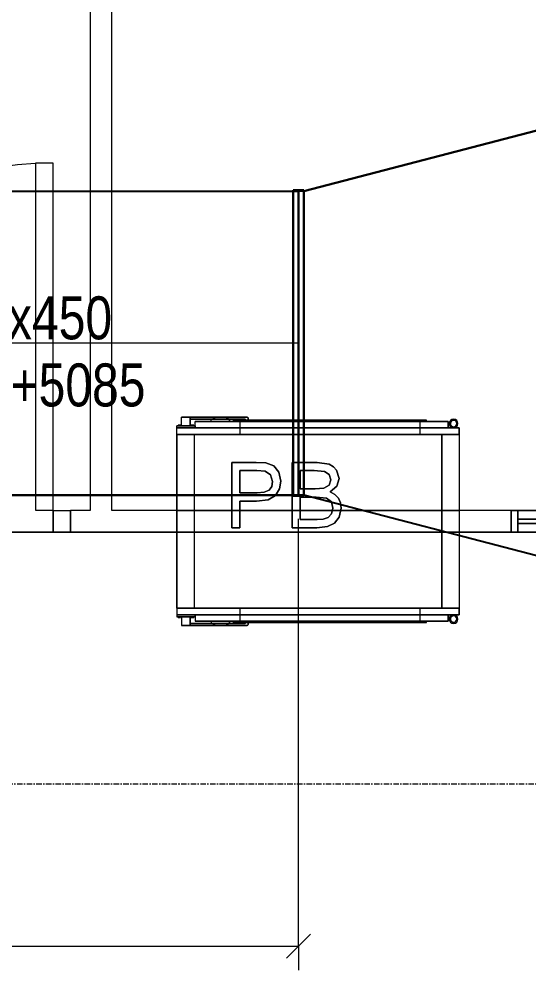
# Model space of a CAD drawing. Header units: millimetres. Extents: x -21807 to 22087, y 36760 to 60640.
# Drawn here: x -16122 to -14948, y 44009 to 46199 of the extents above; entities that cross this region are included whole.
import ezdxf

# ---------------------------------------------------------------- set-up
doc = ezdxf.new("R2010")
doc.units = ezdxf.units.MM
doc.linetypes.add('Grid Line', pattern=[22.225, 12.7, -3.175, 3.175, -3.175])
for name, color, linetype, lineweight in [('A-ANNO-DIMS', 7, 'Continuous', 9), ('A-ANNO-DIMS-110', 7, 'Continuous', 9), ('A-DETL-GENF', 7, 'Continuous', 5), ('A-GENM', 7, 'Continuous', 5), ('A-WALL', 7, 'Continuous', 9), ('M-HVAC-CDFF', 7, 'Continuous', 5), ('M-HVAC-DUCT', 7, 'Continuous', 25), ('M-HVAC-DUCT-CNTR', 7, 'Continuous', 5), ('M-HVAC-DUCT-IDEN', 7, 'Continuous', 9), ('S-GRID', 7, 'Continuous', 9)]:
    doc.layers.add(name, color=color, linetype=linetype, lineweight=lineweight)
for name, color, linetype, lineweight, true_color in [('A-DOOR', 5, 'Continuous', 9, 0x0000ff), ('A-FLOR', 7, 'Continuous', 9, 0x007f00), ('A-GLAZ', 7, 'Continuous', 9, 0x00007f)]:
    doc.layers.add(name, color=color, linetype=linetype, lineweight=lineweight, true_color=true_color)
doc.styles.add('Arial_2', font='arial.ttf', dxfattribs={"width": 0.8, "height": 99})
doc.styles.add('Arial_3', font='arial.ttf', dxfattribs={"width": 0.8, "height": 165})
doc.dimstyles.new('AK_DIM_2_0_Arial_đỏ', dxfattribs={"dimscale": 304.8, "dimtxt": 168.342801, "dimasz": 0.180446, "dimexe": 0.180446, "dimexo": 0.180446, "dimgap": 0.036089, "dimtad": 1, "dimdec": 0, "dimzin": 0, "dimdsep": 46, "dimtxsty": 'Arial_3', "dimblk1": 'OBLIQUE', "dimblk2": 'OBLIQUE', "dimsah": 1, "dimcen": 0.09, "dimadec": 0, "dimazin": 0, "dimtfac": 1, "dimtdec": 4, "dimtix": 1, "dimtmove": 0, "dimatfit": 3, "dimfxl": 1, "dimtvp": 1, "dimtolj": 1, "dimtzin": 0, "dimarcsym": 2})

# ---------------------------------------------------------------- blocks, each defined once
blk = doc.blocks.new('Cư_a đôi ca_nh lê_ch - _D2 _1300x2200__TrongNha-1164139-MẶT BẰNG HỆ THỐNG GIÓ CẤP AHU')
at = {"layer": 'A-DETL-GENF', "color": 253, "lineweight": 9, "true_color": 0xaaaaaa}
for p, q in [((-785, -25), (-745, -25)), ((-785, -25), (-785, -825)), ((-745, -25), (-745, -825)), ((435, -25), (395, -25)), ((395, -25), (395, -445)), ((435, -25), (435, -445)), ((435, -445), (395, -445)), ((-785, -825), (-745, -825))]:
    blk.add_line(p, q, dxfattribs=at)
for centre, radius, start, end in [((-785, -25), 800, 270, 360), ((435, -25), 420, 180, 270)]:
    blk.add_arc(centre, radius, start, end, dxfattribs=at)
at = {"layer": 'A-DOOR', "color": 161, "lineweight": 13, "true_color": 0xaaaaff}
for p, q in [((-825, -25), (-825, 25)), ((-825, 25), (-785, 25)), ((-825, 25), (-785, 25)), ((-825, -25), (-825, 25)), ((-785, 25), (-785, -25)), ((-785, -25), (-785, 25)), ((435, -25), (435, 25)), ((435, 25), (475, 25)), ((435, 25), (475, 25)), ((435, -25), (435, 25)), ((475, 25), (475, -25)), ((475, -25), (475, 25)), ((-785, -25), (-825, -25)), ((-785, -25), (-825, -25)), ((475, -25), (435, -25)), ((475, -25), (435, -25))]:
    blk.add_line(p, q, dxfattribs=at)
blk = doc.blocks.new('AK_OViewTuongPanel - 1000x1200-V22-MẶT BẰNG HỆ THỐNG GIÓ CẤP AHU')
at = {"layer": 'A-GLAZ', "true_color": 0xaaaaaa}
h = blk.add_hatch(dxfattribs=at)
h.set_pattern_fill('FP_14', color=253, style=0, pattern_type=2)
h.set_pattern_definition([(217.5, (-16273.59, 45041.94), (3.52028, -107.6708), [7.376, -77.561, 7.376, -87.62, -90.805]), (217.5, (-16273.59, 45041.94), (3.52028, -107.6708), [-179.934, 7.376, -83.429]), (187.5, (-16273.59, 45041.94), (-98.8949, -157.70153), [7.376, -38.445, 7.376, -69.179, -29.337]), (187.5, (-16273.59, 45041.94), (-98.8949, -157.70153), [-122.377, 7.376, -21.961]), (147.5, (-16204.86, 45041.94), (-174.01878, -0.31631), [7.376, -20.564, 7.376, -93.208, -131.318]), (147.5, (-16204.86, 45041.94), (-174.01878, -0.31631), [-128.524, 7.376, -123.942]), (137.5, (-16204.86, 45041.94), (-167.9829, -49.0445), [7.376, -6.594, 7.376, -58.562, -75.438]), (137.5, (-16204.86, 45041.94), (-167.9829, -49.0445), [-79.908, 7.376, -68.062])])
h.paths.add_polyline_path([(500, 25), (500, -25), (515, -25), (515, 25)])
h.paths.add_polyline_path([(-500, 25), (-515, 25), (-515, -25), (-500, -25)])
at = {"layer": 'A-GLAZ', "color": 9, "lineweight": 13, "true_color": 0xaaaad4}
for p, q in [((-515, 25), (515, 25)), ((-515, -25), (-515, 25)), ((-515, 25), (-515, -25)), ((-500, 25), (-515, 25)), ((-500, 25), (-500, -25)), ((500, 25), (-500, 25)), ((-500, -25), (-500, 25)), ((500, -25), (500, 25)), ((515, 25), (500, 25)), ((500, 25), (500, -25)), ((515, 25), (515, -25)), ((515, -25), (515, 25)), ((500, 5), (-500, 5)), ((-500, 5), (-500, -5)), ((-500, -5), (-500, 5)), ((-500, 5), (500, 5)), ((500, -5), (500, 5)), ((500, 5), (500, -5)), ((-500, -5), (500, -5)), ((500, -5), (-500, -5)), ((515, -25), (-515, -25)), ((-515, -25), (-500, -25)), ((-500, -25), (500, -25)), ((500, -25), (515, -25))]:
    blk.add_line(p, q, dxfattribs=at)
blk = doc.blocks.new('Passbox - KT 500x500x400-1231699-MẶT BẰNG HỆ THỐNG GIÓ CẤP AHU')
at = {"layer": 'A-GLAZ', "color": 9, "lineweight": 13, "true_color": 0xaaaad4}
for p, q in [((-282.6, 220), (-325, 220)), ((-325, 220), (-282.6, 220)), ((-325, 215), (-325, 220)), ((-325, 215), (-325, 220)), ((-320.7, 221.3), (-322.1, 221.3)), ((-322.1, 221.3), (-320.7, 221.3)), ((-320.7, 221.3), (-322.1, 221.3)), ((-322.1, 221.3), (-320.7, 221.3)), ((-322.1, 220), (-322.1, 221.3)), ((-322.1, 220), (-322.1, 221.3)), ((-320.7, 220), (-322.1, 220)), ((-322.1, 220), (-320.7, 220)), ((-320.7, 220), (-322.1, 220)), ((-322.1, 220), (-320.7, 220)), ((-317.9, 221.3), (-320.7, 221.3)), ((-320.7, 221.3), (-317.9, 221.3)), ((-317.9, 221.3), (-320.7, 221.3)), ((-320.7, 221.3), (-317.9, 221.3)), ((-320.7, 220), (-320.7, 221.3)), ((-320.7, 220), (-320.7, 221.3)), ((-320.7, 220), (-320.7, 221.3)), ((-320.7, 220), (-320.7, 221.3)), ((-317.9, 220), (-320.7, 220)), ((-320.7, 220), (-317.9, 220)), ((-317.9, 220), (-320.7, 220)), ((-320.7, 220), (-317.9, 220)), ((-317.9, 221.3), (-316.5, 221.3)), ((-316.5, 221.3), (-317.9, 221.3)), ((-317.9, 221.3), (-316.5, 221.3)), ((-316.5, 221.3), (-317.9, 221.3)), ((-317.9, 221.3), (-317.9, 220)), ((-317.9, 220), (-317.9, 221.3)), ((-317.9, 221.3), (-317.9, 220)), ((-317.9, 220), (-317.9, 221.3)), ((-317.9, 220), (-316.5, 220)), ((-316.5, 220), (-317.9, 220)), ((-317.9, 220), (-316.5, 220)), ((-316.5, 220), (-317.9, 220)), ((-316.5, 220), (-316.5, 221.3)), ((-316.5, 220), (-316.5, 221.3)), ((-294.1, 240), (-314.1, 240)), ((-314.1, 240), (-294.1, 240)), ((-314.1, 220), (-314.1, 240)), ((-314.1, 220), (-314.1, 240)), ((-294.1, 220), (-314.1, 220)), ((-314.1, 220), (-294.1, 220)), ((-294.1, 240), (-294.1, 235)), ((-163, 240), (-294.1, 240)), ((-294.1, 240), (-163, 240)), ((-294.1, 235), (-294.1, 240)), ((-294.1, 240), (-294.1, 220)), ((-294.1, 220), (-294.1, 240)), ((-294.1, 235), (-168, 235)), ((-168, 235), (-294.1, 235)), ((-290.3, 221.3), (-291.8, 221.3)), ((-291.8, 221.3), (-290.3, 221.3)), ((-290.3, 221.3), (-291.8, 221.3)), ((-291.8, 221.3), (-290.3, 221.3)), ((-291.8, 220), (-291.8, 221.3)), ((-291.8, 220), (-291.8, 221.3)), ((-290.3, 220), (-291.8, 220)), ((-291.8, 220), (-290.3, 220)), ((-290.3, 220), (-291.8, 220)), ((-291.8, 220), (-290.3, 220)), ((-290.3, 221.3), (-287.5, 221.3)), ((-287.5, 221.3), (-290.3, 221.3)), ((-290.3, 221.3), (-287.5, 221.3)), ((-287.5, 221.3), (-290.3, 221.3)), ((-290.3, 221.3), (-290.3, 220)), ((-290.3, 220), (-290.3, 221.3)), ((-290.3, 221.3), (-290.3, 220)), ((-290.3, 220), (-290.3, 221.3)), ((-290.3, 220), (-287.5, 220)), ((-287.5, 220), (-290.3, 220)), ((-290.3, 220), (-287.5, 220)), ((-287.5, 220), (-290.3, 220)), ((-287.5, 221.3), (-286.1, 221.3)), ((-286.1, 221.3), (-287.5, 221.3)), ((-287.5, 221.3), (-286.1, 221.3)), ((-286.1, 221.3), (-287.5, 221.3)), ((-287.5, 220), (-287.5, 221.3)), ((-287.5, 220), (-287.5, 221.3)), ((-287.5, 220), (-287.5, 221.3)), ((-287.5, 220), (-287.5, 221.3)), ((-287.5, 220), (-286.1, 220)), ((-286.1, 220), (-287.5, 220)), ((-287.5, 220), (-286.1, 220)), ((-286.1, 220), (-287.5, 220)), ((-286.1, 220), (-286.1, 221.3)), ((-286.1, 220), (-286.1, 221.3)), ((300, 230), (-282.6, 230)), ((-282.6, 230), (300, 230)), ((-282.6, 215), (-282.6, 230)), ((-282.6, 215), (-282.6, 230)), ((-282.6, 220), (-282.6, 215)), ((-282.6, 215), (-282.6, 220)), ((-203.4, 235), (-245.8, 235)), ((-245.8, 235), (-203.4, 235)), ((-245.8, 230), (-245.8, 235)), ((-245.8, 230), (-245.8, 235)), ((-203.4, 230), (-245.8, 230)), ((-245.8, 230), (-203.4, 230)), ((-240.7, 236.3), (-242.1, 236.3)), ((-242.1, 236.3), (-240.7, 236.3)), ((-240.7, 236.3), (-242.1, 236.3)), ((-242.1, 236.3), (-240.7, 236.3)), ((-242.1, 235), (-242.1, 236.3)), ((-242.1, 235), (-242.1, 236.3)), ((-240.7, 235), (-242.1, 235)), ((-242.1, 235), (-240.7, 235)), ((-240.7, 235), (-242.1, 235)), ((-242.1, 235), (-240.7, 235)), ((-237.9, 236.3), (-240.7, 236.3)), ((-240.7, 236.3), (-237.9, 236.3)), ((-237.9, 236.3), (-240.7, 236.3)), ((-240.7, 236.3), (-237.9, 236.3)), ((-240.7, 235), (-240.7, 236.3)), ((-240.7, 235), (-240.7, 236.3)), ((-240.7, 235), (-240.7, 236.3)), ((-240.7, 235), (-240.7, 236.3)), ((-237.9, 235), (-240.7, 235)), ((-240.7, 235), (-237.9, 235)), ((-237.9, 235), (-240.7, 235)), ((-240.7, 235), (-237.9, 235)), ((-237.9, 236.3), (-236.5, 236.3)), ((-236.5, 236.3), (-237.9, 236.3)), ((-237.9, 236.3), (-236.5, 236.3)), ((-236.5, 236.3), (-237.9, 236.3)), ((-237.9, 236.3), (-237.9, 235)), ((-237.9, 235), (-237.9, 236.3)), ((-237.9, 236.3), (-237.9, 235)), ((-237.9, 235), (-237.9, 236.3)), ((-237.9, 235), (-236.5, 235)), ((-236.5, 235), (-237.9, 235)), ((-237.9, 235), (-236.5, 235)), ((-236.5, 235), (-237.9, 235)), ((-236.5, 235), (-236.5, 236.3)), ((-236.5, 235), (-236.5, 236.3)), ((-210.3, 236.3), (-211.8, 236.3)), ((-211.8, 236.3), (-210.3, 236.3)), ((-210.3, 236.3), (-211.8, 236.3)), ((-211.8, 236.3), (-210.3, 236.3)), ((-211.8, 235), (-211.8, 236.3)), ((-211.8, 235), (-211.8, 236.3)), ((-210.3, 235), (-211.8, 235)), ((-211.8, 235), (-210.3, 235)), ((-210.3, 235), (-211.8, 235)), ((-211.8, 235), (-210.3, 235)), ((-210.3, 236.3), (-207.5, 236.3)), ((-207.5, 236.3), (-210.3, 236.3)), ((-210.3, 236.3), (-207.5, 236.3)), ((-207.5, 236.3), (-210.3, 236.3)), ((-210.3, 236.3), (-210.3, 235)), ((-210.3, 235), (-210.3, 236.3)), ((-210.3, 236.3), (-210.3, 235)), ((-210.3, 235), (-210.3, 236.3)), ((-210.3, 235), (-207.5, 235)), ((-207.5, 235), (-210.3, 235)), ((-210.3, 235), (-207.5, 235)), ((-207.5, 235), (-210.3, 235)), ((-207.5, 236.3), (-206.1, 236.3)), ((-206.1, 236.3), (-207.5, 236.3)), ((-207.5, 236.3), (-206.1, 236.3)), ((-206.1, 236.3), (-207.5, 236.3)), ((-207.5, 235), (-207.5, 236.3)), ((-207.5, 235), (-207.5, 236.3)), ((-207.5, 235), (-207.5, 236.3)), ((-207.5, 235), (-207.5, 236.3)), ((-207.5, 235), (-206.1, 235)), ((-206.1, 235), (-207.5, 235)), ((-207.5, 235), (-206.1, 235)), ((-206.1, 235), (-207.5, 235)), ((-206.1, 235), (-206.1, 236.3)), ((-206.1, 235), (-206.1, 236.3)), ((-203.4, 235), (-203.4, 230)), ((-203.4, 230), (-203.4, 235)), ((-195, 233), (-195, 230)), ((-135, 233), (-195, 233)), ((-135, 233), (-195, 233)), ((-195, 230), (-135, 230)), ((-195, 230), (-135, 230)), ((-180, 233), (-180, 200)), ((-135, 233), (-180, 233)), ((-135, 233), (-180, 233)), ((-180, 233), (-180, 230)), ((-180, 233), (-135, 233)), ((-180, 233), (-135, 233)), ((-135, 230), (-180, 230)), ((-135, 230), (-180, 230)), ((-180, 230), (-180, 215)), ((-180, 230), (-135, 230)), ((-180, 230), (-135, 230)), ((-166, 233), (-166, 230)), ((-166, 230), (-166, 233)), ((-166, 230), (-161, 230)), ((-161, 230), (-166, 230)), ((-161, 230), (-161, 238)), ((-161, 238), (-161, 230)), ((190, 233), (-135, 233)), ((-135, 233), (190, 233)), ((190, 233), (-135, 233)), ((-135, 233), (190, 233)), ((-135, 233), (190, 233)), ((190, 233), (-135, 233)), ((190, 230), (-135, 230)), ((-135, 230), (190, 230)), ((-135, 230), (190, 230)), ((190, 230), (-135, 230)), ((-135, 230), (190, 230)), ((190, 230), (-135, 230)), ((235, 233), (190, 233)), ((235, 233), (190, 233)), ((250, 233), (190, 233)), ((250, 233), (190, 233)), ((190, 233), (235, 233)), ((190, 233), (235, 233)), ((190, 230), (250, 230)), ((190, 230), (250, 230)), ((235, 230), (190, 230)), ((235, 230), (190, 230)), ((190, 230), (235, 230)), ((190, 230), (235, 230)), ((235, 200), (235, 233)), ((235, 230), (235, 233)), ((235, 215), (235, 230)), ((250, 230), (250, 233)), ((300, 230), (300, 215)), ((300, 215), (300, 230)), ((-282.6, 215), (-325, 215)), ((-325, 215), (-282.6, 215)), ((325, 215), (-325, 215)), ((-325, 215), (325, 215)), ((-325, 200), (-325, 215)), ((-325, 200), (-325, 215)), ((325, 200), (-325, 200)), ((-325, 200), (325, 200)), ((-325, -200), (-325, 200)), ((-325, 200), (-325, -200)), ((-325, 200), (325, 200)), ((-325, 200), (325, 200)), ((-285, 200), (-285, -200)), ((-285, 200), (-285, -200)), ((285, 200), (-285, 200)), ((285, 200), (-285, 200)), ((300, 215), (-282.6, 215)), ((-282.6, 215), (300, 215)), ((-135, 215), (-180, 215)), ((-135, 215), (-180, 215)), ((-180, 215), (-180, 200)), ((-180, 215), (-135, 215)), ((-180, 215), (-135, 215)), ((-180, 200), (-135, 200)), ((-180, 200), (-135, 200)), ((-135, 200), (-180, 200)), ((-135, 200), (-180, 200)), ((190, 215), (-135, 215)), ((-135, 215), (190, 215)), ((-135, 215), (190, 215)), ((190, 215), (-135, 215)), ((190, 200), (-135, 200)), ((-135, 200), (190, 200)), ((190, 200), (-135, 200)), ((-135, 200), (190, 200)), ((235, 215), (190, 215)), ((235, 215), (190, 215)), ((190, 215), (235, 215)), ((190, 215), (235, 215)), ((190, 200), (235, 200)), ((190, 200), (235, 200)), ((235, 200), (190, 200)), ((235, 200), (190, 200)), ((235, 200), (235, 215)), ((285, 200), (285, -200)), ((285, -200), (285, 200)), ((325, 215), (325, 200)), ((325, 200), (325, 215)), ((325, 200), (325, -200)), ((325, 200), (325, -200)), ((-142.7, 135.8), (-198.5, 135.8)), ((-198.5, 135.8), (-198.5, -14.8)), ((-198.5, -14.8), (-198.5, 135.8)), ((-198.5, 135.8), (-142.7, 135.8)), ((-120.2, 134.4), (-142.7, 135.8)), ((-142.7, 135.8), (-120.2, 134.4)), ((-101.9, 127.4), (-120.2, 134.4)), ((-120.2, 134.4), (-101.9, 127.4)), ((-2.1, 135.8), (-59.6, 135.8)), ((-59.6, 135.8), (-59.6, -14.8)), ((-59.6, -14.8), (-59.6, 135.8)), ((-59.6, 135.8), (-2.1, 135.8)), ((26, 131.4), (-2.1, 135.8)), ((-2.1, 135.8), (26, 131.4)), ((35.5, 125.8), (26, 131.4)), ((26, 131.4), (35.5, 125.8)), ((-179.7, 65.2), (-179.7, 117)), ((-179.7, 117), (-140.8, 117)), ((-140.8, 117), (-179.7, 117)), ((-179.7, 117), (-179.7, 65.2)), ((-140.8, 117), (-121.9, 115.7)), ((-121.9, 115.7), (-140.8, 117)), ((-121.9, 115.7), (-109.2, 107.2)), ((-109.2, 107.2), (-121.9, 115.7)), ((-90, 112.8), (-101.9, 127.4)), ((-101.9, 127.4), (-90, 112.8)), ((-85.5, 92.3), (-90, 112.8)), ((-90, 112.8), (-85.5, 92.3)), ((-40.8, 74.6), (-40.8, 117)), ((-40.8, 117), (-9, 117)), ((-9, 117), (-40.8, 117)), ((-40.8, 117), (-40.8, 74.6)), ((-9, 117), (15.2, 115)), ((15.2, 115), (-9, 117)), ((15.2, 115), (26, 107.8)), ((26, 107.8), (15.2, 115)), ((42.7, 117.8), (35.5, 125.8)), ((35.5, 125.8), (42.7, 117.8)), ((48.7, 98.5), (42.7, 117.8)), ((42.7, 117.8), (48.7, 98.5)), ((-109.2, 107.2), (-104.4, 91.6)), ((-104.4, 91.6), (-109.2, 107.2)), ((-104.4, 91.6), (-106.4, 80.5)), ((-106.4, 80.5), (-104.4, 91.6)), ((-88.6, 74.5), (-85.5, 92.3)), ((-85.5, 92.3), (-88.6, 74.5)), ((29.8, 95.5), (25.8, 83.2)), ((25.8, 83.2), (29.8, 95.5)), ((26, 107.8), (29.8, 95.5)), ((29.8, 95.5), (26, 107.8)), ((43.6, 80.9), (48.7, 98.5)), ((48.7, 98.5), (43.6, 80.9)), ((-123.6, 66.9), (-140.3, 65.2)), ((-140.3, 65.2), (-123.6, 66.9)), ((-112.6, 72.1), (-123.6, 66.9)), ((-123.6, 66.9), (-112.6, 72.1)), ((-106.4, 80.5), (-112.6, 72.1)), ((-112.6, 72.1), (-106.4, 80.5)), ((-97.7, 59.7), (-88.6, 74.5)), ((-88.6, 74.5), (-97.7, 59.7)), ((-6.4, 74.6), (-40.8, 74.6)), ((-40.8, 74.6), (-6.4, 74.6)), ((13.7, 76.3), (-6.4, 74.6)), ((-6.4, 74.6), (13.7, 76.3)), ((25.8, 83.2), (13.7, 76.3)), ((13.7, 76.3), (25.8, 83.2)), ((28.3, 67.6), (43.6, 80.9)), ((43.6, 80.9), (28.3, 67.6)), ((39, 62), (28.3, 67.6)), ((28.3, 67.6), (39, 62)), ((-140.3, 65.2), (-179.7, 65.2)), ((-179.7, 65.2), (-140.3, 65.2)), ((-179.7, -14.8), (-179.7, 46.4)), ((-179.7, 46.4), (-141.4, 46.4)), ((-141.4, 46.4), (-179.7, 46.4)), ((-179.7, 46.4), (-179.7, -14.8)), ((-141.4, 46.4), (-114.7, 49.7)), ((-114.7, 49.7), (-141.4, 46.4)), ((-114.7, 49.7), (-97.7, 59.7)), ((-97.7, 59.7), (-114.7, 49.7)), ((-40.8, 4), (-40.8, 55.8)), ((-40.8, 55.8), (-4, 55.8)), ((-4, 55.8), (-40.8, 55.8)), ((-40.8, 55.8), (-40.8, 4)), ((-4, 55.8), (19.3, 53.3)), ((19.3, 53.3), (-4, 55.8)), ((19.3, 53.3), (30.9, 44.5)), ((30.9, 44.5), (19.3, 53.3)), ((30.9, 44.5), (34.5, 29.9)), ((34.5, 29.9), (30.9, 44.5)), ((46.9, 53.5), (39, 62)), ((39, 62), (46.9, 53.5)), ((51.8, 42.7), (46.9, 53.5)), ((46.9, 53.5), (51.8, 42.7)), ((34.5, 29.9), (31.5, 17.2)), ((31.5, 17.2), (34.5, 29.9)), ((48.9, 9.8), (53.4, 30.1)), ((53.4, 30.1), (48.9, 9.8)), ((53.4, 30.1), (51.8, 42.7)), ((51.8, 42.7), (53.4, 30.1)), ((-2.2, 4), (-40.8, 4)), ((-40.8, 4), (-2.2, 4)), ((11.8, 4.7), (-2.2, 4)), ((-2.2, 4), (11.8, 4.7)), ((23.6, 8.8), (11.8, 4.7)), ((11.8, 4.7), (23.6, 8.8)), ((31.5, 17.2), (23.6, 8.8)), ((23.6, 8.8), (31.5, 17.2)), ((38, -4.6), (48.9, 9.8)), ((48.9, 9.8), (38, -4.6)), ((-198.5, -14.8), (-179.7, -14.8)), ((-179.7, -14.8), (-198.5, -14.8)), ((-59.6, -14.8), (-2.6, -14.8)), ((-2.6, -14.8), (-59.6, -14.8)), ((-2.6, -14.8), (21.6, -12.2)), ((21.6, -12.2), (-2.6, -14.8)), ((21.6, -12.2), (38, -4.6)), ((38, -4.6), (21.6, -12.2)), ((325, -200), (-325, -200)), ((-325, -200), (325, -200)), ((-325, -200), (-325, -215)), ((-325, -200), (-325, -215)), ((325, -200), (-325, -200)), ((-325, -200), (325, -200)), ((-282.6, -215), (-325, -215)), ((-325, -215), (-282.6, -215)), ((-325, -215), (-325, -220)), ((-325, -215), (-325, -220)), ((325, -215), (-325, -215)), ((-325, -215), (325, -215)), ((-285, -200), (285, -200)), ((285, -200), (-285, -200)), ((-282.6, -220), (-282.6, -215)), ((-282.6, -215), (-282.6, -220)), ((300, -215), (-282.6, -215)), ((-282.6, -215), (300, -215)), ((-282.6, -215), (-282.6, -230)), ((-282.6, -215), (-282.6, -230)), ((-180, -200), (-180, -233)), ((-135, -200), (-180, -200)), ((-135, -200), (-180, -200)), ((-180, -200), (-180, -215)), ((-180, -200), (-135, -200)), ((-180, -200), (-135, -200)), ((-180, -215), (-180, -230)), ((-180, -215), (-135, -215)), ((-180, -215), (-135, -215)), ((-135, -215), (-180, -215)), ((-135, -215), (-180, -215)), ((190, -200), (-135, -200)), ((-135, -200), (190, -200)), ((190, -200), (-135, -200)), ((-135, -200), (190, -200)), ((190, -215), (-135, -215)), ((-135, -215), (190, -215)), ((-135, -215), (190, -215)), ((190, -215), (-135, -215)), ((235, -200), (190, -200)), ((235, -200), (190, -200)), ((190, -200), (235, -200)), ((190, -200), (235, -200)), ((190, -215), (235, -215)), ((190, -215), (235, -215)), ((235, -215), (190, -215)), ((235, -215), (190, -215)), ((235, -233), (235, -200)), ((235, -215), (235, -200)), ((235, -230), (235, -215)), ((300, -230), (300, -215)), ((300, -215), (300, -230)), ((325, -215), (325, -200)), ((325, -200), (325, -215)), ((-282.6, -220), (-325, -220)), ((-325, -220), (-282.6, -220)), ((-320.7, -220), (-322.1, -220)), ((-322.1, -220), (-320.7, -220)), ((-320.7, -220), (-322.1, -220)), ((-322.1, -220), (-320.7, -220)), ((-322.1, -220), (-322.1, -221.3)), ((-322.1, -220), (-322.1, -221.3)), ((-320.7, -221.3), (-322.1, -221.3)), ((-322.1, -221.3), (-320.7, -221.3)), ((-320.7, -221.3), (-322.1, -221.3)), ((-322.1, -221.3), (-320.7, -221.3)), ((-317.9, -220), (-320.7, -220)), ((-320.7, -220), (-317.9, -220)), ((-317.9, -220), (-320.7, -220)), ((-320.7, -220), (-317.9, -220)), ((-320.7, -220), (-320.7, -221.3)), ((-320.7, -220), (-320.7, -221.3)), ((-320.7, -220), (-320.7, -221.3)), ((-320.7, -220), (-320.7, -221.3)), ((-317.9, -221.3), (-320.7, -221.3)), ((-320.7, -221.3), (-317.9, -221.3)), ((-317.9, -221.3), (-320.7, -221.3)), ((-320.7, -221.3), (-317.9, -221.3)), ((-317.9, -220), (-316.5, -220)), ((-316.5, -220), (-317.9, -220)), ((-317.9, -220), (-316.5, -220)), ((-316.5, -220), (-317.9, -220)), ((-317.9, -221.3), (-317.9, -220)), ((-317.9, -220), (-317.9, -221.3)), ((-317.9, -221.3), (-317.9, -220)), ((-317.9, -220), (-317.9, -221.3)), ((-317.9, -221.3), (-316.5, -221.3)), ((-316.5, -221.3), (-317.9, -221.3)), ((-317.9, -221.3), (-316.5, -221.3)), ((-316.5, -221.3), (-317.9, -221.3)), ((-316.5, -220), (-316.5, -221.3)), ((-316.5, -220), (-316.5, -221.3)), ((-294.1, -220), (-314.1, -220)), ((-314.1, -220), (-294.1, -220)), ((-314.1, -220), (-314.1, -240)), ((-314.1, -220), (-314.1, -240)), ((-294.1, -240), (-314.1, -240)), ((-314.1, -240), (-294.1, -240)), ((-294.1, -240), (-294.1, -220)), ((-294.1, -220), (-294.1, -240)), ((-294.1, -240), (-294.1, -235)), ((-294.1, -235), (-168, -235)), ((-168, -235), (-294.1, -235)), ((-294.1, -235), (-294.1, -240)), ((-163, -240), (-294.1, -240)), ((-294.1, -240), (-163, -240)), ((-290.3, -220), (-291.8, -220)), ((-291.8, -220), (-290.3, -220)), ((-290.3, -220), (-291.8, -220)), ((-291.8, -220), (-290.3, -220)), ((-291.8, -220), (-291.8, -221.3)), ((-291.8, -220), (-291.8, -221.3)), ((-290.3, -221.3), (-291.8, -221.3)), ((-291.8, -221.3), (-290.3, -221.3)), ((-290.3, -221.3), (-291.8, -221.3)), ((-291.8, -221.3), (-290.3, -221.3)), ((-290.3, -220), (-287.5, -220)), ((-287.5, -220), (-290.3, -220)), ((-290.3, -220), (-287.5, -220)), ((-287.5, -220), (-290.3, -220)), ((-290.3, -221.3), (-290.3, -220)), ((-290.3, -220), (-290.3, -221.3)), ((-290.3, -221.3), (-290.3, -220)), ((-290.3, -220), (-290.3, -221.3)), ((-290.3, -221.3), (-287.5, -221.3)), ((-287.5, -221.3), (-290.3, -221.3)), ((-290.3, -221.3), (-287.5, -221.3)), ((-287.5, -221.3), (-290.3, -221.3)), ((-287.5, -220), (-286.1, -220)), ((-286.1, -220), (-287.5, -220)), ((-287.5, -220), (-286.1, -220)), ((-286.1, -220), (-287.5, -220)), ((-287.5, -220), (-287.5, -221.3)), ((-287.5, -220), (-287.5, -221.3)), ((-287.5, -220), (-287.5, -221.3)), ((-287.5, -220), (-287.5, -221.3)), ((-287.5, -221.3), (-286.1, -221.3)), ((-286.1, -221.3), (-287.5, -221.3)), ((-287.5, -221.3), (-286.1, -221.3)), ((-286.1, -221.3), (-287.5, -221.3)), ((-286.1, -220), (-286.1, -221.3)), ((-286.1, -220), (-286.1, -221.3)), ((300, -230), (-282.6, -230)), ((-282.6, -230), (300, -230)), ((-203.4, -230), (-245.8, -230)), ((-245.8, -230), (-203.4, -230)), ((-245.8, -230), (-245.8, -235)), ((-245.8, -230), (-245.8, -235)), ((-203.4, -235), (-245.8, -235)), ((-245.8, -235), (-203.4, -235)), ((-240.7, -235), (-242.1, -235)), ((-242.1, -235), (-240.7, -235)), ((-240.7, -235), (-242.1, -235)), ((-242.1, -235), (-240.7, -235)), ((-242.1, -235), (-242.1, -236.3)), ((-242.1, -235), (-242.1, -236.3)), ((-240.7, -236.3), (-242.1, -236.3)), ((-242.1, -236.3), (-240.7, -236.3)), ((-240.7, -236.3), (-242.1, -236.3)), ((-242.1, -236.3), (-240.7, -236.3)), ((-237.9, -235), (-240.7, -235)), ((-240.7, -235), (-237.9, -235)), ((-237.9, -235), (-240.7, -235)), ((-240.7, -235), (-237.9, -235)), ((-240.7, -235), (-240.7, -236.3)), ((-240.7, -235), (-240.7, -236.3)), ((-240.7, -235), (-240.7, -236.3)), ((-240.7, -235), (-240.7, -236.3)), ((-237.9, -236.3), (-240.7, -236.3)), ((-240.7, -236.3), (-237.9, -236.3)), ((-237.9, -236.3), (-240.7, -236.3)), ((-240.7, -236.3), (-237.9, -236.3)), ((-237.9, -235), (-236.5, -235)), ((-236.5, -235), (-237.9, -235)), ((-237.9, -235), (-236.5, -235)), ((-236.5, -235), (-237.9, -235)), ((-237.9, -236.3), (-237.9, -235)), ((-237.9, -235), (-237.9, -236.3)), ((-237.9, -236.3), (-237.9, -235)), ((-237.9, -235), (-237.9, -236.3)), ((-237.9, -236.3), (-236.5, -236.3)), ((-236.5, -236.3), (-237.9, -236.3)), ((-237.9, -236.3), (-236.5, -236.3)), ((-236.5, -236.3), (-237.9, -236.3)), ((-236.5, -235), (-236.5, -236.3)), ((-236.5, -235), (-236.5, -236.3)), ((-210.3, -235), (-211.8, -235)), ((-211.8, -235), (-210.3, -235)), ((-210.3, -235), (-211.8, -235)), ((-211.8, -235), (-210.3, -235)), ((-211.8, -235), (-211.8, -236.3)), ((-211.8, -235), (-211.8, -236.3)), ((-210.3, -236.3), (-211.8, -236.3)), ((-211.8, -236.3), (-210.3, -236.3)), ((-210.3, -236.3), (-211.8, -236.3)), ((-211.8, -236.3), (-210.3, -236.3)), ((-210.3, -235), (-207.5, -235)), ((-207.5, -235), (-210.3, -235)), ((-210.3, -235), (-207.5, -235)), ((-207.5, -235), (-210.3, -235)), ((-210.3, -236.3), (-210.3, -235)), ((-210.3, -235), (-210.3, -236.3)), ((-210.3, -236.3), (-210.3, -235)), ((-210.3, -235), (-210.3, -236.3)), ((-210.3, -236.3), (-207.5, -236.3)), ((-207.5, -236.3), (-210.3, -236.3)), ((-210.3, -236.3), (-207.5, -236.3)), ((-207.5, -236.3), (-210.3, -236.3)), ((-207.5, -235), (-206.1, -235)), ((-206.1, -235), (-207.5, -235)), ((-207.5, -235), (-206.1, -235)), ((-206.1, -235), (-207.5, -235)), ((-207.5, -235), (-207.5, -236.3)), ((-207.5, -235), (-207.5, -236.3)), ((-207.5, -235), (-207.5, -236.3)), ((-207.5, -235), (-207.5, -236.3)), ((-207.5, -236.3), (-206.1, -236.3)), ((-206.1, -236.3), (-207.5, -236.3)), ((-207.5, -236.3), (-206.1, -236.3)), ((-206.1, -236.3), (-207.5, -236.3)), ((-206.1, -235), (-206.1, -236.3)), ((-206.1, -235), (-206.1, -236.3)), ((-203.4, -235), (-203.4, -230)), ((-203.4, -230), (-203.4, -235)), ((-195, -230), (-195, -233)), ((-135, -230), (-195, -230)), ((-135, -230), (-195, -230)), ((-195, -233), (-135, -233)), ((-195, -233), (-135, -233)), ((-180, -230), (-180, -233)), ((-180, -230), (-135, -230)), ((-180, -230), (-135, -230)), ((-135, -230), (-180, -230)), ((-135, -230), (-180, -230)), ((-180, -233), (-135, -233)), ((-180, -233), (-135, -233)), ((-135, -233), (-180, -233)), ((-135, -233), (-180, -233)), ((-166, -233), (-166, -230)), ((-166, -230), (-161, -230)), ((-161, -230), (-166, -230)), ((-166, -230), (-166, -233)), ((-161, -230), (-161, -238)), ((-161, -238), (-161, -230)), ((190, -230), (-135, -230)), ((-135, -230), (190, -230)), ((-135, -230), (190, -230)), ((190, -230), (-135, -230)), ((-135, -230), (190, -230)), ((190, -230), (-135, -230)), ((190, -233), (-135, -233)), ((-135, -233), (190, -233)), ((190, -233), (-135, -233)), ((-135, -233), (190, -233)), ((-135, -233), (190, -233)), ((190, -233), (-135, -233)), ((250, -230), (190, -230)), ((250, -230), (190, -230)), ((190, -230), (235, -230)), ((190, -230), (235, -230)), ((235, -230), (190, -230)), ((235, -230), (190, -230)), ((190, -233), (235, -233)), ((190, -233), (235, -233)), ((190, -233), (250, -233)), ((190, -233), (250, -233)), ((235, -233), (190, -233)), ((235, -233), (190, -233)), ((235, -233), (235, -230)), ((250, -233), (250, -230))]:
    blk.add_line(p, q, dxfattribs=at)
for centre, radius, start, end in [((-168, 233), 2, 0, 90), ((-168, 233), 2, 0, 90), ((-163, 238), 2, 360, 90), ((-163, 238), 2, 0, 90), ((312.5, 225), 10, 0, 180), ((312.5, 225), 10, 0, 180), ((312.5, 225), 10, 0, 180), ((312.5, 225), 10, 0, 180), ((312.5, 225), 10, 180, 360), ((312.5, 225), 10, 180, 360), ((312.5, 225), 10, 180, 360), ((312.5, 225), 10, 180, 360), ((312.5, 225), 7.5, 0, 180), ((312.5, 225), 7.5, 0, 180), ((312.5, 225), 7.5, 0, 180), ((312.5, 225), 7.5, 0, 180), ((312.5, 225), 7.5, 180, 360), ((312.5, 225), 7.5, 180, 360), ((312.5, 225), 7.5, 180, 360), ((312.5, 225), 7.5, 180, 360), ((312.5, -225), 10, 0, 180), ((312.5, -225), 10, 0, 180), ((312.5, -225), 10, 0, 180), ((312.5, -225), 10, 0, 180), ((312.5, -225), 7.5, 0, 180), ((312.5, -225), 7.5, 0, 180), ((312.5, -225), 7.5, 0, 180), ((312.5, -225), 7.5, 0, 180), ((-168, -233), 2, 270, 0), ((-168, -233), 2, 270, 0), ((-163, -238), 2, 270, 0), ((-163, -238), 2, 270, 0), ((312.5, -225), 10, 180, 0), ((312.5, -225), 10, 180, 360), ((312.5, -225), 10, 180, 0), ((312.5, -225), 10, 180, 360), ((312.5, -225), 7.5, 180, 0), ((312.5, -225), 7.5, 180, 360), ((312.5, -225), 7.5, 180, 0), ((312.5, -225), 7.5, 180, 360)]:
    blk.add_arc(centre, radius, start, end, dxfattribs=at)
blk = doc.blocks.new('AK-SGS-M3-A_rvt-1-MẶT BẰNG HỆ THỐNG GIÓ CẤP AHU')
at = {"layer": 'A-WALL', "color": 253, "lineweight": 13, "true_color": 0xaaaaaa}
for p, q in [((-15958.6, 55666.9), (-15958.6, 45066.9)), ((-15908.6, 45066.9), (-15908.6, 49116.9)), ((-15958.6, 46406.9), (-15958.6, 45066.9)), ((-15908.6, 45066.9), (-15908.6, 46406.9)), ((-15958.6, 45066.9), (-16003.6, 45066.9)), ((-16003.6, 45066.9), (-16003.6, 45016.9)), ((-16003.6, 45016.9), (-16003.6, 45066.9)), ((-15958.6, 45066.9), (-16003.6, 45066.9)), ((-14988.6, 45066.9), (-15908.6, 45066.9)), ((-12978.6, 45066.9), (-15908.6, 45066.9)), ((-15758.6, 45016.9), (-15758.6, 45066.9)), ((-15758.6, 45066.9), (-15758.6, 45016.9)), ((-15758.6, 45066.9), (-15108.6, 45066.9)), ((-15108.6, 45066.9), (-15758.6, 45066.9)), ((-15108.6, 45066.9), (-15108.6, 45016.9)), ((-15108.6, 45066.9), (-15108.6, 45016.9)), ((-14988.6, 45016.9), (-14988.6, 45066.9)), ((-14988.6, 45016.9), (-14988.6, 45066.9)), ((-14988.6, 45066.9), (-13958.6, 45066.9)), ((-16003.6, 45016.9), (-14988.6, 45016.9)), ((-16003.6, 45016.9), (-12783.6, 45016.9)), ((-15758.6, 45016.9), (-15108.6, 45016.9)), ((-15108.6, 45016.9), (-15758.6, 45016.9)), ((-13958.6, 45016.9), (-14988.6, 45016.9))]:
    blk.add_line(p, q, dxfattribs=at)
at = {"layer": 'A-DOOR', "color": 9, "lineweight": 13, "true_color": 0xaaaad4, "rotation": 180}
blk.add_blockref('Cư_a đôi ca_nh lê_ch - _D2 _1300x2200__TrongNha-1164139-MẶT BẰNG HỆ THỐNG GIÓ CẤP AHU', (-16828.6, 45041.9), dxfattribs=at)
at = {"layer": 'A-GLAZ', "color": 9, "lineweight": 13, "true_color": 0xaaaad4}
blk.add_blockref('Passbox - KT 500x500x400-1231699-MẶT BẰNG HỆ THỐNG GIÓ CẤP AHU', (-15433.6, 45041.9), dxfattribs=at)
at = {"layer": 'A-GLAZ', "color": 9, "lineweight": 13, "true_color": 0xaaaad4, "rotation": 180}
blk.add_blockref('AK_OViewTuongPanel - 1000x1200-V22-MẶT BẰNG HỆ THỐNG GIÓ CẤP AHU', (-14473.6, 45041.9), dxfattribs=at)
blk = doc.blocks.new('MatNaGioCap_KemHopGio_KemLocHepa - CẤP F3-2174346-MẶT BẰNG HỆ THỐNG GIÓ CẤP AHU')
at = {"layer": 'A-DETL-GENF', "color": 5, "lineweight": 9, "true_color": 0x0000ff}
for p, q in [((-335, 335), (335, 335)), ((-335, -335), (-335, 335)), ((335, 335), (335, -335)), ((335, -335), (-335, -335))]:
    blk.add_line(p, q, dxfattribs=at)
at = {"layer": 'A-DETL-GENF', "color": 5, "true_color": 0x0000ff}
for p, q in [((-333.9, 263.2), (-263.2, 333.9)), ((-263.2, 333.9), (-256.1, 326.8)), ((256.1, 326.8), (263.2, 333.9)), ((263.2, 333.9), (333.9, 263.2)), ((-256.1, 326.8), (-326.8, 256.1)), ((-323.9, 253.2), (-253.2, 323.9)), ((-246.1, 316.8), (-316.8, 246.1)), ((-313.9, 243.2), (-243.2, 313.9)), ((-236.1, 306.8), (-306.8, 236.1)), ((-253.2, 323.9), (-246.1, 316.8)), ((-243.2, 313.9), (-236.1, 306.8)), ((-50, 320), (50, 320)), ((-50, 310), (-50, 320)), ((50, 310), (-50, 310)), ((50, 320), (50, 310)), ((236.1, 306.8), (243.2, 313.9)), ((306.8, 236.1), (236.1, 306.8)), ((243.2, 313.9), (313.9, 243.2)), ((246.1, 316.8), (253.2, 323.9)), ((316.8, 246.1), (246.1, 316.8)), ((253.2, 323.9), (323.9, 253.2)), ((326.8, 256.1), (256.1, 326.8)), ((-303.9, 233.2), (-233.2, 303.9)), ((-226.1, 296.8), (-296.8, 226.1)), ((-233.2, 303.9), (-226.1, 296.8)), ((-50, 300), (50, 300)), ((-50, 290), (-50, 300)), ((50, 290), (-50, 290)), ((50, 300), (50, 290)), ((226.1, 296.8), (233.2, 303.9)), ((296.8, 226.1), (226.1, 296.8)), ((233.2, 303.9), (303.9, 233.2)), ((-326.8, 256.1), (-333.9, 263.2)), ((-50, 280), (50, 280)), ((-50, 270), (-50, 280)), ((50, 270), (-50, 270)), ((50, 280), (50, 270)), ((333.9, 263.2), (326.8, 256.1)), ((-316.8, 246.1), (-323.9, 253.2)), ((-306.8, 236.1), (-313.9, 243.2)), ((-50, 260), (50, 260)), ((-50, 250), (-50, 260)), ((50, 250), (-50, 250)), ((50, 260), (50, 250)), ((313.9, 243.2), (306.8, 236.1)), ((323.9, 253.2), (316.8, 246.1)), ((-296.8, 226.1), (-303.9, 233.2)), ((303.9, 233.2), (296.8, 226.1)), ((-320, -50), (-320, 50)), ((-320, 50), (-310, 50)), ((-310, 50), (-310, -50)), ((-300, -50), (-300, 50)), ((-300, 50), (-290, 50)), ((-290, 50), (-290, -50)), ((-280, -50), (-280, 50)), ((-280, 50), (-270, 50)), ((-270, 50), (-270, -50)), ((-260, -50), (-260, 50)), ((-260, 50), (-250, 50)), ((-250, 50), (-250, -50)), ((250, 50), (250, -50)), ((260, 50), (250, 50)), ((260, -50), (260, 50)), ((270, 50), (270, -50)), ((280, 50), (270, 50)), ((280, -50), (280, 50)), ((290, 50), (290, -50)), ((300, 50), (290, 50)), ((300, -50), (300, 50)), ((310, 50), (310, -50)), ((320, 50), (310, 50)), ((320, -50), (320, 50)), ((-310, -50), (-320, -50)), ((-290, -50), (-300, -50)), ((-270, -50), (-280, -50)), ((-250, -50), (-260, -50)), ((250, -50), (260, -50)), ((270, -50), (280, -50)), ((290, -50), (300, -50)), ((310, -50), (320, -50)), ((-313.9, -243.2), (-306.8, -236.1)), ((-306.8, -236.1), (-236.1, -306.8)), ((-303.9, -233.2), (-296.8, -226.1)), ((-233.2, -303.9), (-303.9, -233.2)), ((-296.8, -226.1), (-226.1, -296.8)), ((226.1, -296.8), (296.8, -226.1)), ((303.9, -233.2), (233.2, -303.9)), ((236.1, -306.8), (306.8, -236.1)), ((296.8, -226.1), (303.9, -233.2)), ((306.8, -236.1), (313.9, -243.2)), ((-333.9, -263.2), (-326.8, -256.1)), ((-326.8, -256.1), (-256.1, -326.8)), ((-323.9, -253.2), (-316.8, -246.1)), ((-253.2, -323.9), (-323.9, -253.2)), ((-316.8, -246.1), (-246.1, -316.8)), ((-243.2, -313.9), (-313.9, -243.2)), ((-50, -250), (50, -250)), ((-50, -260), (-50, -250)), ((50, -260), (-50, -260)), ((50, -250), (50, -260)), ((313.9, -243.2), (243.2, -313.9)), ((246.1, -316.8), (316.8, -246.1)), ((323.9, -253.2), (253.2, -323.9)), ((256.1, -326.8), (326.8, -256.1)), ((316.8, -246.1), (323.9, -253.2)), ((326.8, -256.1), (333.9, -263.2)), ((-263.2, -333.9), (-333.9, -263.2)), ((-50, -270), (-50, -280)), ((50, -270), (-50, -270)), ((-50, -280), (50, -280)), ((50, -280), (50, -270)), ((333.9, -263.2), (263.2, -333.9)), ((-226.1, -296.8), (-233.2, -303.9)), ((-50, -290), (-50, -300)), ((50, -290), (-50, -290)), ((-50, -300), (50, -300)), ((50, -300), (50, -290)), ((233.2, -303.9), (226.1, -296.8)), ((-256.1, -326.8), (-263.2, -333.9)), ((-246.1, -316.8), (-253.2, -323.9)), ((-236.1, -306.8), (-243.2, -313.9)), ((-50, -310), (-50, -320)), ((50, -310), (-50, -310)), ((-50, -320), (50, -320)), ((50, -320), (50, -310)), ((243.2, -313.9), (236.1, -306.8)), ((253.2, -323.9), (246.1, -316.8)), ((263.2, -333.9), (256.1, -326.8))]:
    blk.add_line(p, q, dxfattribs=at)
for centre in [(-215, 215), (-194.5, 215), (-174, 215), (-153.6, 215), (-133.1, 215), (-112.6, 215), (-92.1, 215), (-71.7, 215), (-51.2, 215), (-30.7, 215), (-10.2, 215), (10.2, 215), (30.7, 215), (51.2, 215), (71.7, 215), (92.1, 215), (112.6, 215), (133.1, 215), (153.6, 215), (174, 215), (194.5, 215), (215, 215), (-215, 194.5), (-194.5, 194.5), (-174, 194.5), (-153.6, 194.5), (-133.1, 194.5), (-112.6, 194.5), (-92.1, 194.5), (-71.7, 194.5), (-51.2, 194.5), (-30.7, 194.5), (-10.2, 194.5), (10.2, 194.5), (30.7, 194.5), (51.2, 194.5), (71.7, 194.5), (92.1, 194.5), (112.6, 194.5), (133.1, 194.5), (153.6, 194.5), (174, 194.5), (194.5, 194.5), (215, 194.5), (-215, 174), (-194.5, 174), (-174, 174), (-153.6, 174), (-133.1, 174), (-112.6, 174), (-92.1, 174), (-71.7, 174), (-51.2, 174), (-30.7, 174), (-10.2, 174), (10.2, 174), (30.7, 174), (51.2, 174), (71.7, 174), (92.1, 174), (112.6, 174), (133.1, 174), (153.6, 174), (174, 174), (194.5, 174), (215, 174), (-215, 153.6), (-194.5, 153.6), (-174, 153.6), (-153.6, 153.6), (-133.1, 153.6), (-112.6, 153.6), (-92.1, 153.6), (-71.7, 153.6), (-51.2, 153.6), (-30.7, 153.6), (-10.2, 153.6), (10.2, 153.6), (30.7, 153.6), (51.2, 153.6), (71.7, 153.6), (92.1, 153.6), (112.6, 153.6), (133.1, 153.6), (153.6, 153.6), (174, 153.6), (194.5, 153.6), (215, 153.6), (-215, 133.1), (-194.5, 133.1), (-174, 133.1), (-153.6, 133.1), (-133.1, 133.1), (-112.6, 133.1), (-92.1, 133.1), (-71.7, 133.1), (-51.2, 133.1), (-30.7, 133.1), (-10.2, 133.1), (10.2, 133.1), (30.7, 133.1), (51.2, 133.1), (71.7, 133.1), (92.1, 133.1), (112.6, 133.1), (133.1, 133.1), (153.6, 133.1), (174, 133.1), (194.5, 133.1), (215, 133.1), (-215, 112.6), (-194.5, 112.6), (-174, 112.6), (-153.6, 112.6), (-133.1, 112.6), (-112.6, 112.6), (-92.1, 112.6), (-71.7, 112.6), (-51.2, 112.6), (-30.7, 112.6), (-10.2, 112.6), (10.2, 112.6), (30.7, 112.6), (51.2, 112.6), (71.7, 112.6), (92.1, 112.6), (112.6, 112.6), (133.1, 112.6), (153.6, 112.6), (174, 112.6), (194.5, 112.6), (215, 112.6), (-215, 92.1), (-194.5, 92.1), (-174, 92.1), (-153.6, 92.1), (-133.1, 92.1), (-112.6, 92.1), (-92.1, 92.1), (-71.7, 92.1), (-51.2, 92.1), (-30.7, 92.1), (-10.2, 92.1), (10.2, 92.1), (30.7, 92.1), (51.2, 92.1), (71.7, 92.1), (92.1, 92.1), (112.6, 92.1), (133.1, 92.1), (153.6, 92.1), (174, 92.1), (194.5, 92.1), (215, 92.1), (-215, 71.7), (-194.5, 71.7), (-174, 71.7), (-153.6, 71.7), (-133.1, 71.7), (-112.6, 71.7), (-92.1, 71.7), (-71.7, 71.7), (-51.2, 71.7), (-30.7, 71.7), (-10.2, 71.7), (10.2, 71.7), (30.7, 71.7), (51.2, 71.7), (71.7, 71.7), (92.1, 71.7), (112.6, 71.7), (133.1, 71.7), (153.6, 71.7), (174, 71.7), (194.5, 71.7), (215, 71.7), (-215, 51.2), (-194.5, 51.2), (-174, 51.2), (-153.6, 51.2), (-133.1, 51.2), (-112.6, 51.2), (-92.1, 51.2), (-71.7, 51.2), (-51.2, 51.2), (-30.7, 51.2), (-10.2, 51.2), (10.2, 51.2), (30.7, 51.2), (51.2, 51.2), (71.7, 51.2), (92.1, 51.2), (112.6, 51.2), (133.1, 51.2), (153.6, 51.2), (174, 51.2), (194.5, 51.2), (215, 51.2), (-215, 30.7), (-194.5, 30.7), (-174, 30.7), (-153.6, 30.7), (-133.1, 30.7), (-112.6, 30.7), (-92.1, 30.7), (-71.7, 30.7), (-51.2, 30.7), (-30.7, 30.7), (-10.2, 30.7), (10.2, 30.7), (30.7, 30.7), (51.2, 30.7), (71.7, 30.7), (92.1, 30.7), (112.6, 30.7), (133.1, 30.7), (153.6, 30.7), (174, 30.7), (194.5, 30.7), (215, 30.7), (-215, 10.2), (-194.5, 10.2), (-174, 10.2), (-153.6, 10.2), (-133.1, 10.2), (-112.6, 10.2), (-92.1, 10.2), (-71.7, 10.2), (-51.2, 10.2), (-30.7, 10.2), (-10.2, 10.2), (10.2, 10.2), (30.7, 10.2), (51.2, 10.2), (71.7, 10.2), (92.1, 10.2), (112.6, 10.2), (133.1, 10.2), (153.6, 10.2), (174, 10.2), (194.5, 10.2), (215, 10.2), (-215, -10.2), (-194.5, -10.2), (-174, -10.2), (-153.6, -10.2), (-133.1, -10.2), (-112.6, -10.2), (-92.1, -10.2), (-71.7, -10.2), (-51.2, -10.2), (-30.7, -10.2), (-10.2, -10.2), (10.2, -10.2), (30.7, -10.2), (51.2, -10.2), (71.7, -10.2), (92.1, -10.2), (112.6, -10.2), (133.1, -10.2), (153.6, -10.2), (174, -10.2), (194.5, -10.2), (215, -10.2), (-215, -30.7), (-194.5, -30.7), (-174, -30.7), (-153.6, -30.7), (-133.1, -30.7), (-112.6, -30.7), (-92.1, -30.7), (-71.7, -30.7), (-51.2, -30.7), (-30.7, -30.7), (-10.2, -30.7), (10.2, -30.7), (30.7, -30.7), (51.2, -30.7), (71.7, -30.7), (92.1, -30.7), (112.6, -30.7), (133.1, -30.7), (153.6, -30.7), (174, -30.7), (194.5, -30.7), (215, -30.7), (-215, -51.2), (-194.5, -51.2), (-174, -51.2), (-153.6, -51.2), (-133.1, -51.2), (-112.6, -51.2), (-92.1, -51.2), (-71.7, -51.2), (-51.2, -51.2), (-30.7, -51.2), (-10.2, -51.2), (10.2, -51.2), (30.7, -51.2), (51.2, -51.2), (71.7, -51.2), (92.1, -51.2), (112.6, -51.2), (133.1, -51.2), (153.6, -51.2), (174, -51.2), (194.5, -51.2), (215, -51.2), (-215, -71.7), (-215, -92.1), (-194.5, -71.7), (-194.5, -92.1), (-174, -71.7), (-174, -92.1), (-153.6, -71.7), (-153.6, -92.1), (-133.1, -71.7), (-133.1, -92.1), (-112.6, -71.7), (-112.6, -92.1), (-92.1, -71.7), (-92.1, -92.1), (-71.7, -71.7), (-71.7, -92.1), (-51.2, -71.7), (-51.2, -92.1), (-30.7, -71.7), (-30.7, -92.1), (-10.2, -71.7), (-10.2, -92.1), (10.2, -71.7), (10.2, -92.1), (30.7, -71.7), (30.7, -92.1), (51.2, -71.7), (51.2, -92.1), (71.7, -71.7), (71.7, -92.1), (92.1, -71.7), (92.1, -92.1), (112.6, -71.7), (112.6, -92.1), (133.1, -71.7), (133.1, -92.1), (153.6, -71.7), (153.6, -92.1), (174, -71.7), (174, -92.1), (194.5, -71.7), (194.5, -92.1), (215, -71.7), (215, -92.1), (-215, -112.6), (-194.5, -112.6), (-174, -112.6), (-153.6, -112.6), (-133.1, -112.6), (-112.6, -112.6), (-92.1, -112.6), (-71.7, -112.6), (-51.2, -112.6), (-30.7, -112.6), (-10.2, -112.6), (10.2, -112.6), (30.7, -112.6), (51.2, -112.6), (71.7, -112.6), (92.1, -112.6), (112.6, -112.6), (133.1, -112.6), (153.6, -112.6), (174, -112.6), (194.5, -112.6), (215, -112.6), (-215, -133.1), (-194.5, -133.1), (-174, -133.1), (-153.6, -133.1), (-133.1, -133.1), (-112.6, -133.1), (-92.1, -133.1), (-71.7, -133.1), (-51.2, -133.1), (-30.7, -133.1), (-10.2, -133.1), (10.2, -133.1), (30.7, -133.1), (51.2, -133.1), (71.7, -133.1), (92.1, -133.1), (112.6, -133.1), (133.1, -133.1), (153.6, -133.1), (174, -133.1), (194.5, -133.1), (215, -133.1), (-215, -153.6), (-194.5, -153.6), (-174, -153.6), (-153.6, -153.6), (-133.1, -153.6), (-112.6, -153.6), (-92.1, -153.6), (-71.7, -153.6), (-51.2, -153.6), (-30.7, -153.6), (-10.2, -153.6), (10.2, -153.6), (30.7, -153.6), (51.2, -153.6), (71.7, -153.6), (92.1, -153.6), (112.6, -153.6), (133.1, -153.6), (153.6, -153.6), (174, -153.6), (194.5, -153.6), (215, -153.6), (-215, -174), (-194.5, -174), (-174, -174), (-153.6, -174), (-133.1, -174), (-112.6, -174), (-92.1, -174), (-71.7, -174), (-51.2, -174), (-30.7, -174), (-10.2, -174), (10.2, -174), (30.7, -174), (51.2, -174), (71.7, -174), (92.1, -174), (112.6, -174), (133.1, -174), (153.6, -174), (174, -174), (194.5, -174), (215, -174), (-215, -194.5), (-194.5, -194.5), (-174, -194.5), (-153.6, -194.5), (-133.1, -194.5), (-112.6, -194.5), (-92.1, -194.5), (-71.7, -194.5), (-51.2, -194.5), (-30.7, -194.5), (-10.2, -194.5), (10.2, -194.5), (30.7, -194.5), (51.2, -194.5), (71.7, -194.5), (92.1, -194.5), (112.6, -194.5), (133.1, -194.5), (153.6, -194.5), (174, -194.5), (194.5, -194.5), (215, -194.5), (-215, -215), (-194.5, -215), (-174, -215), (-153.6, -215), (-133.1, -215), (-112.6, -215), (-92.1, -215), (-71.7, -215), (-51.2, -215), (-30.7, -215), (-10.2, -215), (10.2, -215), (30.7, -215), (51.2, -215), (71.7, -215), (92.1, -215), (112.6, -215), (133.1, -215), (153.6, -215), (174, -215), (194.5, -215), (215, -215)]:
    blk.add_circle(centre, 5, dxfattribs=at)
at = {"layer": 'A-GENM', "color": 5, "true_color": 0x0000ff}
for p, q in [((0, 600), (-25.4, 545.6)), ((0, 600), (25.4, 545.6)), ((0, 600), (0, 485)), ((-36.1, 470.4), (38.7, 470.4)), ((0, 460), (-36.1, 470.4)), ((38.7, 470.4), (0, 481.4)), ((0, 460), (0, 360)), ((-600, 0), (-545.6, 25.4)), ((-470.4, 38.7), (-481.4, 0)), ((-470.4, -36.1), (-470.4, 38.7)), ((460, 0), (470.4, 36.1)), ((470.4, 36.1), (470.4, -38.7)), ((600, 0), (545.6, 25.4)), ((460, 0), (360, 0)), ((470.4, -38.7), (481.4, 0)), ((600, 0), (485, 0)), ((600, 0), (545.6, -25.4)), ((-600, 0), (-545.6, -25.4)), ((-600, 0), (-485, 0)), ((-460, 0), (-470.4, -36.1)), ((-460, 0), (-360, 0)), ((0, -460), (0, -360)), ((-38.7, -470.4), (0, -481.4)), ((36.1, -470.4), (-38.7, -470.4)), ((0, -460), (36.1, -470.4)), ((0, -600), (0, -485)), ((0, -600), (-25.4, -545.6)), ((0, -600), (25.4, -545.6))]:
    blk.add_line(p, q, dxfattribs=at)
blk = doc.blocks.new('ConThu_ChuNhat_NepC1 - L200-2173102-MẶT BẰNG HỆ THỐNG GIÓ CẤP AHU')
at = {"layer": 'M-HVAC-DUCT', "color": 5, "true_color": 0x0000ff}
for p, q in [((-25, -502), (-25, 502)), ((-25, 502), (-25, -502)), ((-25, 502), (0, 502)), ((-25, 502), (0, 502)), ((-25, -500), (-25, 500)), ((-25, 500), (-25, -500)), ((-25, 500), (0, 500)), ((-25, 500), (0, 500)), ((0, -502), (0, 502)), ((0, 502), (0, -502)), ((0, -500), (0, 500)), ((0, 500), (0, -500)), ((0, 500), (0, -500)), ((0, 500), (575, 350)), ((0, 500), (575, 350)), ((0, -500), (0, 500)), ((575, 352), (575, -352)), ((575, -352), (575, 352)), ((600, 352), (575, 352)), ((575, 352), (600, 352)), ((600, 352), (600, -352)), ((600, -352), (600, 352)), ((575, 350), (575, -350)), ((575, -350), (575, 350)), ((600, 350), (575, 350)), ((575, 350), (600, 350)), ((575, -350), (575, 350)), ((575, 350), (575, -350)), ((600, 350), (600, -350)), ((600, -350), (600, 350)), ((0, -500), (575, -350)), ((575, -350), (0, -500)), ((575, -350), (600, -350)), ((575, -350), (600, -350)), ((575, -352), (600, -352)), ((575, -352), (600, -352)), ((0, -500), (-25, -500)), ((-25, -500), (0, -500)), ((0, -502), (-25, -502)), ((-25, -502), (0, -502))]:
    blk.add_line(p, q, dxfattribs=at)
blk = doc.blocks.new('AK-SGS-M3-Hrvt_rvt-1-MẶT BẰNG HỆ THỐNG GIÓ CẤP AHU')
at = {"layer": 'A-FLOR', "color": 9, "true_color": 0xaad4aa}
for p, q in [((14251.4, 45016.9), (-20048.6, 45016.9)), ((-20048.6, 45016.9), (14251.4, 45016.9))]:
    blk.add_line(p, q, dxfattribs=at)
at = {"layer": 'M-HVAC-DUCT', "color": 5, "true_color": 0x0000ff}
for p, q in [((-17262.4, 45802.4), (-15478.6, 45802.4)), ((-17262.4, 45802.4), (-15478.6, 45802.4)), ((-15478.6, 45102.4), (-15478.6, 45802.4)), ((-15478.6, 45802.4), (-15478.6, 45102.4)), ((-15478.6, 45102.4), (-17262.4, 45102.4)), ((-17262.4, 45102.4), (-15478.6, 45102.4))]:
    blk.add_line(p, q, dxfattribs=at)
at = {"layer": 'M-HVAC-DUCT-CNTR', "color": 5, "true_color": 0x0000ff}
blk.add_line((-15478.6, 45452.4), (-17262.4, 45452.4), dxfattribs=at)
at = {"layer": 'M-HVAC-CDFF', "color": 5, "lineweight": 25, "true_color": 0x0000ff, "rotation": 270.0000000000001}
blk.add_blockref('MatNaGioCap_KemHopGio_KemLocHepa - CẤP F3-2174346-MẶT BẰNG HỆ THỐNG GIÓ CẤP AHU', (-14433.7, 46356.7), dxfattribs=at)
at = {"layer": 'M-HVAC-DUCT', "color": 5, "lineweight": 25, "true_color": 0x0000ff, "rotation": 180}
blk.add_blockref('ConThu_ChuNhat_NepC1 - L200-2173102-MẶT BẰNG HỆ THỐNG GIÓ CẤP AHU', (-14891.1, 45452.4), dxfattribs=at)
blk = doc.blocks.new('DIMBLOCK22-MẶT BẰNG HỆ THỐNG GIÓ CẤP AHU')
at = {"layer": 'A-ANNO-DIMS-110', "color": 1, "true_color": 0xff0000}
for p, q in [((-17262.4, 44063.6), (-17262.4, 45047.4)), ((-15478.6, 44063.6), (-15478.6, 45047.4)), ((-17262.4, 44063.6), (-17234.9, 44091.1)), ((-15478.6, 44063.6), (-15451.1, 44091.1)), ((-17262.4, 44063.6), (-17289.9, 44036.1)), ((-17262.4, 44063.6), (-15478.6, 44063.6)), ((-17262.4, 44063.6), (-17262.4, 44008.6)), ((-15478.6, 44063.6), (-15506.1, 44036.1)), ((-15478.6, 44063.6), (-15478.6, 44008.6))]:
    blk.add_line(p, q, dxfattribs=at)
at = {"layer": 'A-ANNO-DIMS-110', "color": 0, "insert": (-16572.5, 44288.9), "char_height": 165, "width": 484.827, "attachment_point": 1, "line_spacing_factor": 0.941778, "style": 'Arial_3'}
blk.add_mtext('1784', dxfattribs=at)
blk = doc.blocks.new('_Oblique')
at = {"color": 0, "linetype": 'ByBlock', "lineweight": -2}
blk.add_line((-0.5, -0.5), (0.5, 0.5), dxfattribs=at)

msp = doc.modelspace()

# ---------------------------------------------------------------- linework, layer by layer
at = {"layer": 'S-GRID', "linetype": 'Grid Line'}
msp.add_line((14623.1, 44436.9), (-21036.6, 44436.9), dxfattribs=at)

# ---------------------------------------------------------------- block references
at = {"lineweight": 5}
for name in ['AK-SGS-M3-Hrvt_rvt-1-MẶT BẰNG HỆ THỐNG GIÓ CẤP AHU', 'AK-SGS-M3-A_rvt-1-MẶT BẰNG HỆ THỐNG GIÓ CẤP AHU']:
    msp.add_blockref(name, (0, 0), dxfattribs=at)

# ---------------------------------------------------------------- texts
at = {"layer": 'M-HVAC-DUCT-IDEN', "color": 1, "true_color": 0xff0000, "insert": (-16249.1, 45432.5), "char_height": 99, "width": 861.52, "attachment_point": 5, "line_spacing_factor": 0.936439, "style": 'Arial_2'}
msp.add_mtext('\\pxqc,t11.28889,22.57778,33.86667,45.15556,56.44444,67.73333,79.02222,90.31111,101.6,112.88889,124.17778,135.46667,146.75556,158.04444,169.33333,180.62222,191.91111,203.2,214.48889,225.77778,237.06667,248.35556,259.64444,270.93333,282.22222,293.51111,304.8,316.08889,327.37778,338.66667,349.95556,361.24444;{SAD 700x450\\PBOP=FFL +5085}', dxfattribs=at)

# ---------------------------------------------------------------- dimensions: what is measured, and where the dimension line sits
at = {"layer": 'A-ANNO-DIMS', "color": 1, "true_color": 0xff0000}
dim = msp.add_linear_dim(base=(-15478.6, 44063.6), p1=(-17262.4, 45102.4), p2=(-15478.6, 45102.4), dimstyle='AK_DIM_2_0_Arial_đỏ', override={"dimpost": '<>', "dimfxl": 1783.883826}, dxfattribs=at)
dim.commit()
dim.dimension.update_dxf_attribs({"geometry": 'DIMBLOCK22-MẶT BẰNG HỆ THỐNG GIÓ CẤP AHU', "text_midpoint": (-16370.5, 44158.9)})

doc.saveas('drawing.dxf')
